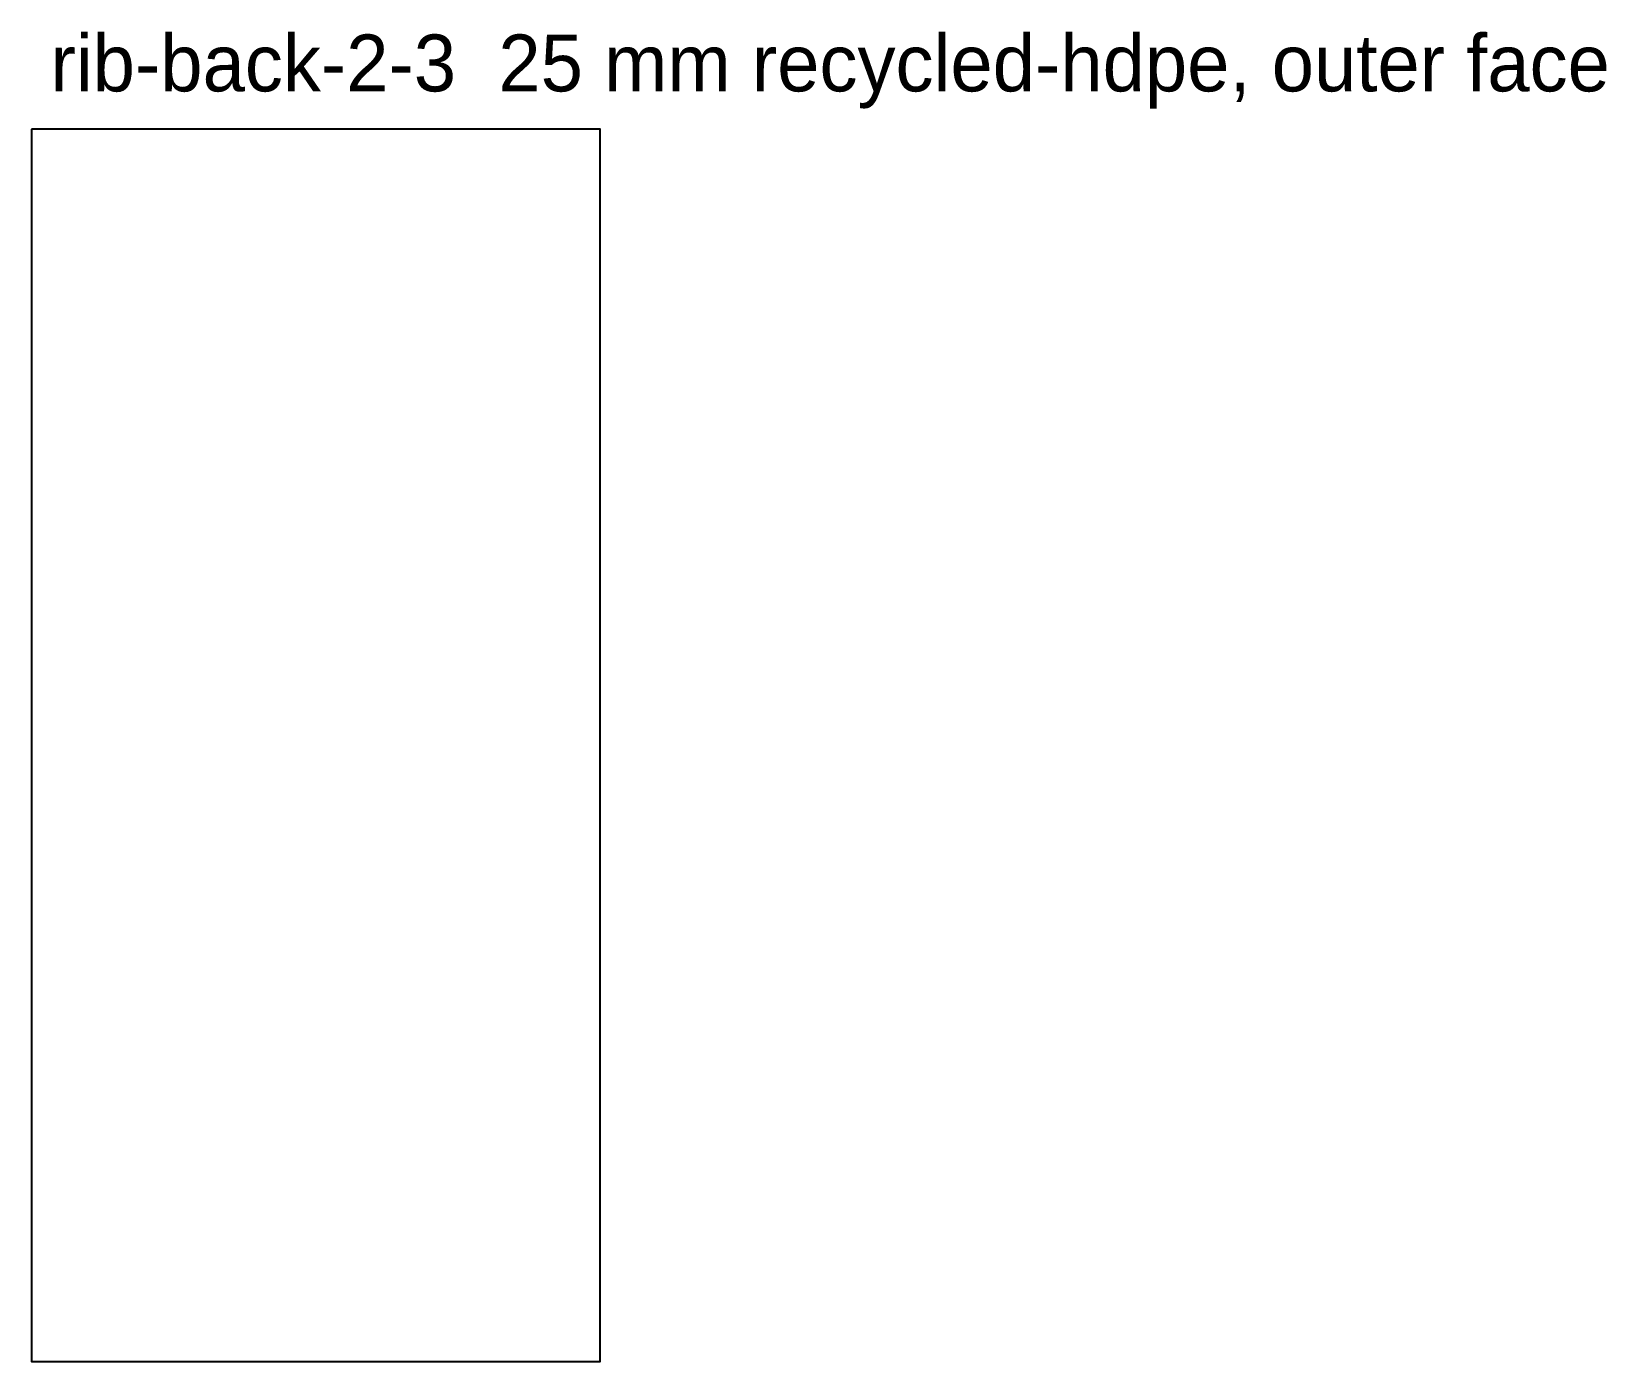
# Model space of a CAD drawing. Header units: millimetres. Extents: x 0 to 166, y 0 to 140.
import ezdxf

# ---------------------------------------------------------------- set-up
doc = ezdxf.new("R2010")
doc.units = ezdxf.units.MM
doc.layers.add('CUT_OUTSIDE', color=1, linetype='Continuous')
doc.layers.add('NOTES', color=7, linetype='Continuous')

msp = doc.modelspace()

# ---------------------------------------------------------------- linework, layer by layer
at = {"layer": 'CUT_OUTSIDE'}
msp.add_lwpolyline([(0, 130), (0, 0), (60, 0), (60, 130), (0, 130)], close=True, dxfattribs=at)

# ---------------------------------------------------------------- texts
at = {"layer": 'NOTES'}
msp.add_text('rib-back-2-3  25 mm recycled-hdpe, outer face', height=6, dxfattribs=at).set_placement((2, 134))

doc.saveas('drawing.dxf')
